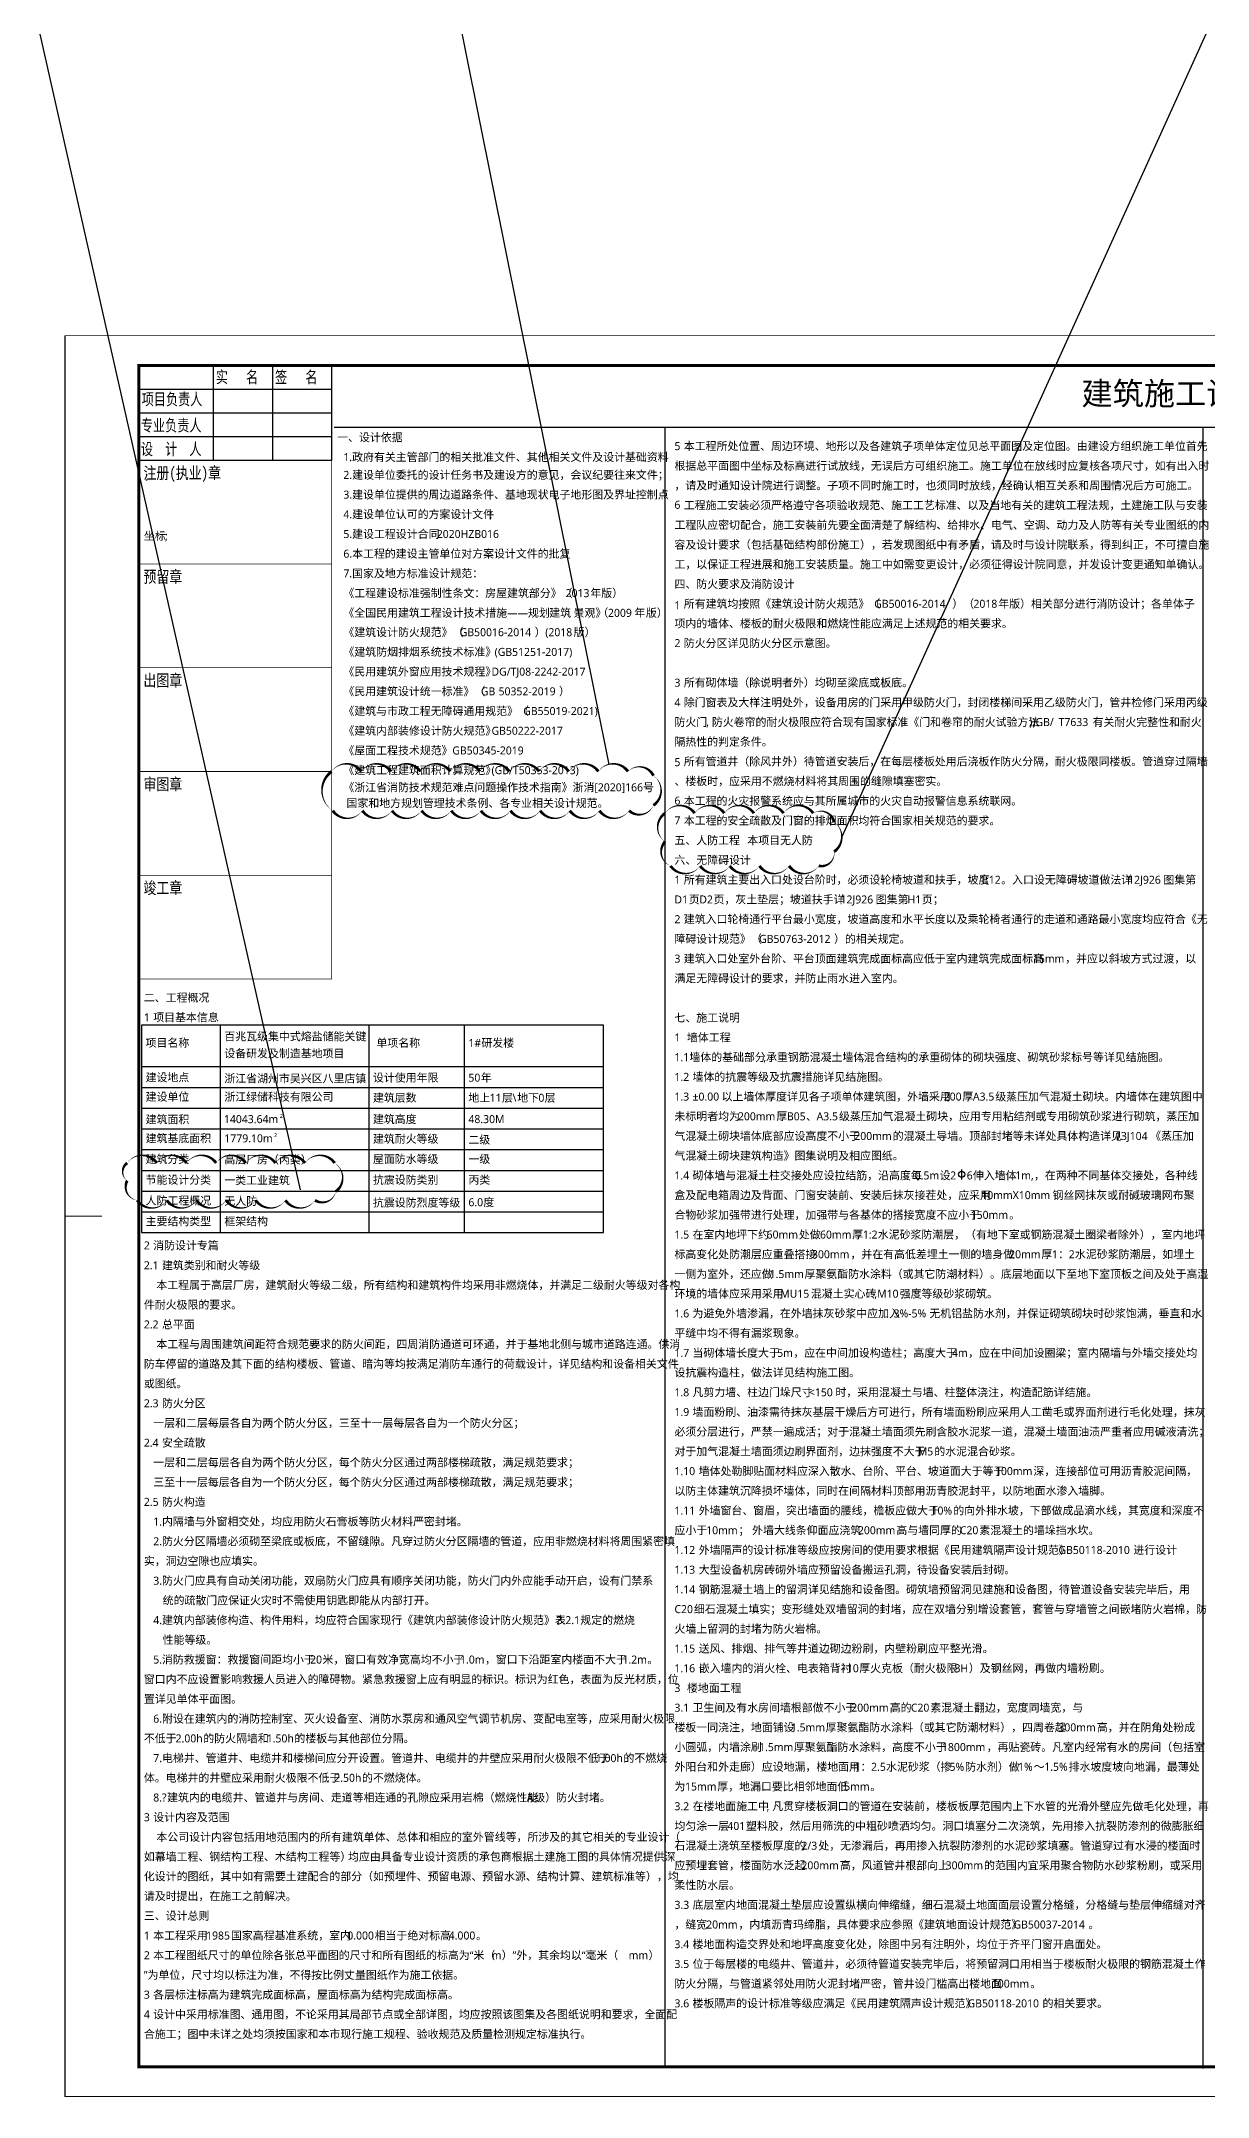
# Model space of a CAD drawing. Extents: x 1738711 to 2346805, y 1189731 to 2516152.
# Drawn here: x 2000664 to 2040032, y 2374307 to 2443659 of the extents above; entities that cross this region are included whole.
import ezdxf
from ezdxf.enums import TextEntityAlignment as Align

# ---------------------------------------------------------------- set-up
doc = ezdxf.new("R2010")
doc.units = 0
doc.header["$LTSCALE"] = 1000
doc.header["$MEASUREMENT"] = 0
for name, color, linetype in [('PUB_TAB', 7, 'Continuous'), ('PUB_TEXT', 7, 'Continuous'), ('TK', 4, 'Continuous'), ('修改位置', 6, 'Continuous')]:
    doc.layers.add(name, color=color, linetype=linetype)
doc.styles.add('HT', font='msyh_0.ttf')
doc.styles.add('宋体', font='SIMSUN.TTF', dxfattribs={"width": 0.75})

# ---------------------------------------------------------------- blocks, each defined once
blk = doc.blocks.new('章')
at = {"layer": 'TK', "color": 7, "const_width": 0.25}
for points in [[(0, 0), (65, 0), (65, -35), (0, -35)], [(0, -35), (65, -35), (65, -70), (0, -70)], [(0, -70), (65, -70), (65, -105), (0, -105)], [(0, -105), (65, -105), (65, -140), (0, -140)], [(0, -140), (65, -140), (65, -175), (0, -175)]]:
    blk.add_lwpolyline(points, close=True, dxfattribs=at)
at = {"layer": 'TK', "color": 7, "style": '宋体', "width": 0.8}
for s, p in [('注册(执业)章', (1.51, -6.28)), ('预留章', (1.51, -41.28)), ('出图章', (1.51, -76.28)), ('审图章', (1.51, -111.28)), ('竣工章', (1.51, -146.28))]:
    blk.add_text(s, height=4, dxfattribs=at).set_placement(p)
blk = doc.blocks.new('hjashrtahreahe')
for points in [[(2500, 58400), (9000, 58400)], [(2500, 58400), (2500, 55200)], [(5000, 58400), (5000, 55200)], [(7000, 58400), (7000, 55200)], [(9000, 58400), (9000, 55200)], [(2500, 57600), (9000, 57600)], [(2500, 56800), (9000, 56800)], [(2500, 56000), (9000, 56000)], [(2500, 55200), (9000, 55200)]]:
    blk.add_lwpolyline(points)
at = {"const_width": 25}
for points in [[(500, 29700), (0, 29700)], [(1250, 29700), (0, 29700)]]:
    blk.add_lwpolyline(points, dxfattribs=at)
at = {"layer": 'TK', "color": 7, "const_width": 25}
for points in [[(0, 59400), (84100, 59400), (84100, 0), (0, 0)], [(9000, 55200), (2500, 55200), (2500, 58400), (9000, 58400)]]:
    blk.add_lwpolyline(points, close=True, dxfattribs=at)
at = {"layer": 'TK', "color": 3, "const_width": 100}
blk.add_lwpolyline([(2500, 1000), (2500, 58400), (83100, 58400), (83100, 1000)], close=True, dxfattribs=at)
at = {"xscale": 100, "yscale": 100, "zscale": 100}
blk.add_blockref('章', (2500, 55200), dxfattribs=at)
at = {"style": '宋体', "width": 0.75}
for s, p in [('实   名', (5092, 57806)), ('签   名', (7092, 57806)), ('项目负责人', (2592, 57061)), ('专业负责人', (2565, 56178)), ('设  计  人', (2565, 55378))]:
    blk.add_text(s, height=400, dxfattribs=at).set_placement(p)
at = {"layer": 'TK', "style": '宋体', "width": 0.75}
for tag, height, p in [('项目负责人', 350, (6003, 57089)), ('专业负责人', 350, (6003, 56224)), ('设计人', 350, (6003, 55419)), ('版号1', 250, (77304, 22193)), ('时间1', 250, (82405, 22193)), ('版号2', 250, (77304, 21593)), ('时间2', 250, (82405, 21593)), ('版号3', 250, (77304, 20993)), ('时间3', 250, (82405, 20993)), ('建筑会签', 0.0001, (78978, 2403)), ('电气会签', 0.0001, (82128, 2403)), ('结构会签', 0.0001, (78978, 1803)), ('暖通会签', 0.0001, (82128, 1803)), ('给排水会签', 0.0001, (78978, 1250)), ('智能化会签', 0.0001, (82128, 1250))]:
    blk.add_attdef(tag, text='', height=height, dxfattribs=at).set_placement(p, align=Align.CENTER)
for tag, p in [('合作设计单位', (80816, 48986)), ('版号说明1', (79854, 22318)), ('版号说明2', (79854, 21718)), ('版号说明3', (79854, 21118)), ('浙江绿储科技有限公司', (80545, 16036)), ('百兆瓦级集中式熔盐储能关键', (80545, 14953)), ('设备研发及制造基地项目', (80545, 14603)), ('1#研发楼', (80545, 13636)), ('图名', (80545, 12436)), ('工程编号', (78978, 11461)), ('子项编号', (82128, 11461)), ('建筑', (78978, 10711)), ('图号', (82128, 10711)), ('施工图', (78978, 9961)), ('2023.03', (82128, 9961)), ('审定', (79353, 8461)), ('审核', (79353, 7711)), ('工程负责', (79353, 6961)), ('专业负责', (79353, 6211)), ('设计', (79353, 5461)), ('制图', (79353, 4711)), ('校对', (79353, 3961))]:
    blk.add_attdef(tag, text='', height=250, dxfattribs=at).set_placement(p, align=Align.MIDDLE_CENTER)

msp = doc.modelspace()

# ---------------------------------------------------------------- linework, layer by layer
msp.add_line((2001466.1, 2433719.5), (2001466.1, 2374319.5))
at = {"layer": 'PUB_TAB', "const_width": 50}
for points in [[(2078066.1, 2430628.2), (2010541.2, 2430628.7)], [(2021715.9, 2430628.3), (2021715.4, 2375269.6)], [(2039865.9, 2430628.3), (2039865.4, 2375254.8)]]:
    msp.add_lwpolyline(points, dxfattribs=at)
at = {"layer": 'PUB_TAB', "color": 3}
msp.add_lwpolyline([(2004050.2, 2403464.2), (2019642, 2403464.2), (2019642, 2410464.2), (2004050.2, 2410464.2)], close=True, dxfattribs=at)
at = {"layer": 'PUB_TAB'}
for points in [[(2006707, 2410464.2), (2006707, 2403464.2)], [(2011720.4, 2410464.2), (2011720.4, 2403464.2)], [(2014941.5, 2410464.2), (2014941.5, 2403464.2)], [(2004050.2, 2409064.2), (2019642, 2409064.2)], [(2004050.2, 2407664.2), (2019642, 2407664.2)], [(2004050.2, 2406964.2), (2019642, 2406964.2)], [(2004050.2, 2406264.2), (2019642, 2406264.2)], [(2004050.2, 2405564.2), (2019642, 2405564.2)], [(2004050.2, 2404864.2), (2019642, 2404864.2)], [(2004050.2, 2404164.2), (2019642, 2404164.2)]]:
    msp.add_lwpolyline(points, dxfattribs=at)
at = {"layer": 'PUB_TEXT'}
msp.add_line((2031720.8, 2405589.7), (2031720.8, 2405257.2), dxfattribs=at)
msp.add_lwpolyline([(2004050.2, 2408364.2), (2019642, 2408364.2)], dxfattribs=at)
msp.add_circle((2031720.8, 2405432.2), 105, dxfattribs=at)
at = {"layer": '修改位置', "ltscale": 0.5}
for points in [[(1866795.1, 2508658.5), (2001851.3, 2508658.5), (2019816, 2419261)], [(1827110.1, 2485595), (1991214.3, 2485595), (2009407.2, 2404903)], [(2114261.9, 2483682), (2057998.7, 2483682), (2027680.7, 2416815.7)]]:
    msp.add_lwpolyline(points, dxfattribs=at)
for points in [[(2010466.1, 2419019.5, 0, 100, -0.5205671), (2011466.1, 2419019.5, 0, 100, -0.5205671), (2012466.1, 2419019.5, 0, 100, -0.5205671), (2013466.1, 2419019.5, 0, 100, -0.5205671), (2014466.1, 2419019.5, 0, 100, -0.5205671), (2015466.1, 2419019.5, 0, 100, -0.5205671), (2016466.1, 2419019.5, 0, 100, -0.5205671), (2017466.1, 2419019.5, 0, 100, -0.5205671), (2018466.1, 2419019.5, 0, 100, -0.5205671), (2019466.1, 2419019.5, 0, 100, -0.5205671), (2020466.1, 2419019.5, 0, 100, -0.5205671), (2021324.2, 2418877.6, 0, 100, -0.5205671), (2021324.2, 2417877.6, 0, 100, -0.5205671), (2020502.3, 2417699.5, 0, 100, -0.5205671), (2019502.3, 2417699.5, 0, 100, -0.5205671), (2018502.3, 2417699.5, 0, 100, -0.5205671), (2017502.3, 2417699.5, 0, 100, -0.5205671), (2016502.3, 2417699.5, 0, 100, -0.5205671), (2015502.3, 2417699.5, 0, 100, -0.5205671), (2014502.3, 2417699.5, 0, 100, -0.5205671), (2013502.3, 2417699.5, 0, 100, -0.5205671), (2012502.3, 2417699.5, 0, 100, -0.5205671), (2011502.3, 2417699.5, 0, 100, -0.5205671), (2010502.3, 2417699.5, 0, 100, -0.5205671)], [(2021715.8, 2417611.1, 0, 100, -0.5205671), (2022715.8, 2417611.1, 0, 100, -0.5205671), (2023715.8, 2417611.1, 0, 100, -0.5205671), (2024715.8, 2417611.1, 0, 100, -0.5205671), (2025715.8, 2417611.1, 0, 100, -0.5205671), (2026715.8, 2417611.1, 0, 100, -0.5205671), (2027420.4, 2417315.7, 0, 100, -0.5205671), (2027420.4, 2416315.7, 0, 100, -0.5205671), (2026900.4, 2415835.7, 0, 100, -0.5205671), (2025900.4, 2415835.7, 0, 100, -0.5205671), (2024900.4, 2415835.7, 0, 100, -0.5205671), (2023900.4, 2415835.7, 0, 100, -0.5205671), (2022900.4, 2415835.7, 0, 100, -0.5205671), (2021900.4, 2415835.7, 0, 100, -0.5205671), (2021715.8, 2416651.1, 0, 100, -0.5205671)], [(2003569.5, 2405810.6, 0, 100, -0.5205671), (2004569.5, 2405810.6, 0, 100, -0.5205671), (2005569.5, 2405810.6, 0, 100, -0.5205671), (2006569.5, 2405810.6, 0, 100, -0.5205671), (2007569.5, 2405810.6, 0, 100, -0.5205671), (2008569.5, 2405810.6, 0, 100, -0.5205671), (2009569.5, 2405810.6, 0, 100, -0.5205671), (2010569.5, 2405810.6, 0, 100, -0.5205671), (2010609.4, 2404850.6, 0, 100, -0.5205671), (2009907.2, 2404552.9, 0, 100, -0.5205671), (2008907.2, 2404552.9, 0, 100, -0.5205671), (2007907.2, 2404552.9, 0, 100, -0.5205671), (2006907.2, 2404552.9, 0, 100, -0.5205671), (2005907.2, 2404552.9, 0, 100, -0.5205671), (2004907.2, 2404552.9, 0, 100, -0.5205671), (2003907.2, 2404552.9, 0, 100, -0.5205671), (2003569.5, 2405215.2, 0, 100, -0.5205671)]]:
    msp.add_lwpolyline(points, format="xyseb", close=True, dxfattribs=at)

# ---------------------------------------------------------------- block references
msp.add_blockref('hjashrtahreahe', (2001466.1, 2374319.5))

# ---------------------------------------------------------------- texts
at = {"layer": 'PUB_TEXT', "style": 'HT'}
for s, height, p in [('建筑施工设计说明', 771.41, (2035766.9, 2431384.4)), ('一、设计依据', 270, (2010652, 2430155.5)), ('5', 270, (2022033.8, 2429862.2)), ('本工程所处位置、周边环境、地形以及各建筑子项单体定位见总平面图及定位图。由建设方组织施工单位首先', 269.995, (2022348.7, 2429862.2)), ('1.', 270, (2010863.3, 2429490.5)), ('政府有关主管部门的相关批准文件、其他相关文件及设计基础资料', 269.995, (2011158.5, 2429490.5)), ('根据总平面图中坐标及标高进行试放线，无误后方可组织施工。施工单位在放线时应复核各项尺寸，如有出入时', 269.995, (2022033.8, 2429197.2)), ('：', 270, (2004130.9, 2428825.5)), ('2.', 270, (2010863.3, 2428890)), ('建设单位委托的设计任务书及建设方的意见，会议纪要往来文件；', 269.995, (2011158.5, 2428890)), ('，请及时通知设计院进行调整。子项不同时施工时，也须同时放线，经确认相互关系和周围情况后方可施工。', 269.995, (2022033.8, 2428532.2)), ('3.', 270, (2010863.3, 2428225)), ('建设单位提供的周边道路条件、基地现状电子地形图及界址控制点', 269.995, (2011158.5, 2428225)), ('6', 270, (2022033.8, 2427881.8)), ('工程施工安装必须严格遵守各项验收规范、施工工艺标准、以及当地有关的建筑工程法规，土建施工队与安装', 269.995, (2022348.7, 2427867.2)), ('4.', 270, (2010863.3, 2427561.6)), ('建设单位认可的方案设计文件', 269.995, (2011158.5, 2427561.6)), (';', 270, (2015799.2, 2427561.6)), ('工程队应密切配合，施工安装前先要全面清楚了解结构、给排水、电气、空调、动力及人防等有关专业图纸的内', 269.995, (2022033.8, 2427202.2)), ('坐标', 270, (2004130.9, 2426830.5)), (';', 270, (2004844.9, 2426830.5)), ('5.', 270, (2010863.3, 2426896.6)), ('建设工程设计合同', 270, (2011158.5, 2426896.6)), ('2020HZB016', 270, (2014014.3, 2426896.6)), ('容及设计要求（包括基础结构部份施工），若发现图纸中有矛盾，请及时与设计院联系，得到纠正，不可擅自施', 269.995, (2022033.8, 2426537.2)), ('6.', 270, (2010863.3, 2426231.6)), ('本工程的建设主管单位对方案设计文件的批复', 269.995, (2011158.5, 2426231.6)), ('工，以保证工程进展和施工安装质量。施工中如需变更设计，必须征得设计院同意，并发设计变更通知单确认。', 269.995, (2022033.8, 2425872.2)), ('7.', 270, (2010863.3, 2425566.6)), ('国家及地方标准设计规范：', 269.995, (2011158.5, 2425566.6)), ('四、防火要求及消防设计', 269.995, (2022033.8, 2425207.2)), ('《工程建设标准强制性条文：房屋建筑部分》（', 269.995, (2010863.3, 2424901.6)), ('《全国民用建筑工程设计技术措施——规划', 269.995, (2010863.3, 2424236.6)), ('建筑', 270, (2017808.5, 2424236.6)), ('2013', 270, (2018359.7, 2424901.6)), ('景观》', 270, (2018628.1, 2424236.6)), ('年版）', 270, (2019197, 2424901.6)), ('（', 270, (2019434.5, 2424236.6)), ('年', 270, (2020682.2, 2424236.6)), ('版）', 270, (2021068.5, 2424235)), ('1', 270, (2022033.8, 2424492.9)), ('所有建筑均按照《建筑设计防火规范》（', 269.995, (2022348.7, 2424542.2)), ('GB50016-2014', 269.995, (2028774.2, 2424542.2)), ('）（', 270, (2031407.8, 2424542.2)), ('2018', 270, (2032121.7, 2424542.2)), ('年版）相关部分进行消防设计；各单体子', 269.995, (2032959.1, 2424542.2)), ('《建筑设计防火规范》（', 269.995, (2010863.3, 2423583.6)), ('GB50016-2014', 269.995, (2014790, 2423583.6)), ('）', 270, (2017317.9, 2423583.6)), ('(2018', 270, (2017674.8, 2423583.6)), ('版）', 270, (2018631.4, 2423583.6)), ('2009', 270, (2019791.5, 2424236.6)), ('项内的墙体、楼板的耐火极限和燃烧性能应满足上述规范的相关要求。', 269.995, (2022033.8, 2423877.2)), ('《建筑防烟排烟系统技术标准》', 269.995, (2010863.3, 2422918.6)), ('(GB51251-2017)', 269.995, (2015966.5, 2422918.6)), ('2', 270, (2022033.8, 2423215.9)), ('防火分区详见防火分区示意图。', 269.995, (2022348.7, 2423212.2)), ('《民用建筑外窗应用技术规程》', 269.995, (2010863.3, 2422253.6)), ('DG/TJ08-2242-2017', 269.995, (2015860.9, 2422253.6)), ('《民用建筑设计统一标准》（', 269.995, (2010863.3, 2421588.6)), ('GB', 270, (2015503.9, 2421588.6)), ('50352-2019', 270, (2016099, 2421588.6)), ('）', 270, (2018137.4, 2421588.6)), ('3', 270, (2022033.8, 2421880.7)), ('所有砌体墙（除说明者外）均砌至梁底或板底。', 269.995, (2022348.7, 2421882.2)), ('《建筑与市政工程无障碍通用规范》（', 269.995, (2010863.3, 2420923.6)), ('GB55019-2021)', 269.995, (2016931.8, 2420923.6)), ('4', 270, (2022033.8, 2421215.7)), ('除门窗表及大样注明处外，设备用房的门采用甲级防火门，封闭楼梯间采用乙级防火门，管井检修门采用丙级', 269.995, (2022348.7, 2421217.2)), ('《建筑内部装修设计防火规范》', 269.995, (2010863.3, 2420258.6)), ('GB50222-2017', 269.995, (2015860.9, 2420258.6)), ('防火门', 270, (2022033.8, 2420552.2)), (',', 270, (2023104.7, 2420552.2)), ('防火卷帘的耐火极限应符合现有国家标准《门和卷帘的耐火试验方法', 269.995, (2023296.2, 2420552.2)), ('))GB/', 270, (2034005.4, 2420552.2)), ('T7633', 270, (2034994.6, 2420552.2)), ('有关耐火完整性和耐火', 270, (2036142.2, 2420552.2)), ('《屋面工程技术规范》', 270, (2010863.3, 2419593.6)), ('GB50345-2019', 269.995, (2014538.6, 2419593.6)), ('隔热性的判定条件。', 270, (2022033.8, 2419887.2)), ('《建筑工程建筑面积计算规范》', 269.995, (2010863.3, 2418928.6)), ('(GB/T50353-2013)', 269.995, (2015860.9, 2418928.6)), ('5', 270, (2022033.8, 2419200.1)), ('所有管道井（除风井外）待管道安装后，在每层楼板处用后浇板作防火分隔，耐火极限同楼板。管道穿过隔墙', 269.995, (2022348.7, 2419222.2)), ('《浙江省消防技术规范难点问题操作技术指南》浙消[2020]166号', 269.995, (2010863.3, 2418350)), ('、楼板时，应采用不燃烧材料将其周围的缝隙填塞密实。', 269.995, (2022033.8, 2418557.2)), ('国家和地方规划管理技术条例、各专业相关设计规范。', 269.995, (2010968.9, 2417816.5)), ('6', 270, (2022033.8, 2417901.9)), ('本工程的火灾报警系统应与其所属城市的火灾自动报警信息系统联网。', 269.995, (2022348.7, 2417892.2)), ('7', 270, (2022033.8, 2417236.9)), ('本工程的安全疏散及门窗的排烟面积均符合国家相关规范的要求。', 269.995, (2022348.7, 2417227.2)), ('五、人防工程', 270, (2022033.8, 2416562.2)), ('本项目无人防', 270, (2024492.5, 2416562.2)), ('六、无障碍设计', 270, (2022033.8, 2415897.2)), ('所有建筑主要出入口处设台阶时，必须设轮椅坡道和扶手，坡度', 269.995, (2022348.7, 2415232.2)), ('。入口设无障碍坡道做法详', 269.995, (2033057.9, 2415232.2)), ('图集第', 270, (2038529.6, 2415232.2)), ('1', 270, (2022033.8, 2415232.2)), ('页', 270, (2022515, 2414567.2)), ('D2', 270, (2022872, 2414567.2)), ('页，灰土垫层；坡道扶手详', 269.995, (2023353.2, 2414567.2)), ('12J926', 270, (2027636.9, 2414567.2)), ('图集第', 270, (2028824.9, 2414567.2)), ('页；', 270, (2030381.3, 2414567.2)), ('1:12', 270, (2032343.9, 2415232.2)), ('12J926', 270, (2037341.5, 2415232.2)), ('2', 270, (2022033.8, 2413902.2)), ('D1', 270, (2022033.8, 2414567.2)), ('建筑入口轮椅通行平台最小宽度，坡道高度和水平长度以及乘轮椅者通行的走道和通路最小宽度均应符合《无', 269.995, (2022348.7, 2413902.2)), ('H1', 270, (2029895.9, 2414567.2)), ('障碍设计规范》（', 270, (2022033.8, 2413237.2)), ('GB50763-2012', 269.995, (2024889.5, 2413237.2)), ('）的相关规定。', 270, (2027417.4, 2413237.2)), ('3', 270, (2022033.8, 2412572.2)), ('建筑入口处室外台阶、平台顶面建筑完成面标高应低于室内建筑完成面标高', 269.995, (2022348.7, 2412572.2)), ('15mm', 270, (2034128.8, 2412572.2)), ('，并应以斜坡方式过渡，以', 269.995, (2035216.4, 2412572.2)), ('满足无障碍设计的要求，并防止雨水进入室内。', 269.995, (2022033.8, 2411907.2)), ('二、工程概况', 270, (2004130.9, 2411255)), ('1', 270, (2004130.9, 2410590)), ('项目基本信息', 270, (2004445.9, 2410590)), ('七、施工说明', 270, (2022033.8, 2410577.2)), ('项目名称', 270, (2004190.2, 2409729.5)), ('百兆瓦级集中式熔盐储能关键', 269.995, (2006847, 2409945.8)), ('单项名称', 270, (2011978.7, 2409729.5)), ('1#', 270, (2015081.5, 2409729.5)), ('研发楼', 270, (2015518.6, 2409729.5)), ('1', 270, (2022033.8, 2409912.2)), ('墙体工程', 270, (2022454.3, 2409912.2)), ('设备研发及制造基地项目', 269.995, (2006847, 2409372.6)), ('1.1', 270, (2022033.8, 2409247.2)), ('墙体的基础部分', 270, (2022538.4, 2409247.2)), (',', 270, (2025037.2, 2409247.2)), ('承重钢筋混凝土墙体', 270, (2025123.1, 2409247.2)), (',', 270, (2028335.8, 2409247.2)), ('混合结构的承重砌体的砌块强度、砌筑砂浆标号等详见结施图。', 269.995, (2028421.8, 2409247.2)), ('建设地点', 270, (2004190.2, 2408564.3)), ('浙江省湖州市吴兴区八里店镇', 269.995, (2006847, 2408529.3)), ('设计使用年限', 270, (2011860.4, 2408555.5)), ('50', 270, (2015081.5, 2408555.5)), ('年', 270, (2015500.2, 2408555.5)), ('1.2', 270, (2022033.8, 2408582.2)), ('墙体的抗震等级及抗震措施详见结施图。', 269.995, (2022644, 2408582.2)), ('建设单位', 270, (2004190.2, 2407909.2)), ('浙江绿储科技有限公司', 270, (2006847, 2407909.2)), ('建筑层数', 270, (2011860.4, 2407877.4)), ('地上', 270, (2015081.5, 2407877.4)), ('11', 270, (2015795.4, 2407877.4)), ('层', 270, (2016214.1, 2407877.4)), ('\\', 270, (2016571.1, 2407877.4)), ('地下', 270, (2016729.2, 2407877.4)), ('0', 270, (2017443.1, 2407877.4)), ('层', 270, (2017652.4, 2407877.4)), ('1.3', 270, (2022033.8, 2407917.2)), ('%%p0.00', 270, (2022644, 2407917.2)), ('以上墙体厚度详见各子项单体建筑图，外墙采用', 269.995, (2023622.7, 2407917.2)), ('200', 270, (2031119.1, 2407917.2)), ('厚', 270, (2031747.1, 2407917.2)), ('A3.5', 270, (2032104.1, 2407917.2)), ('级蒸压加气混凝土砌块。内墙体在建筑图中', 269.995, (2032859.9, 2407917.2)), ('建筑面积', 270, (2004190.2, 2407146.9)), ('14043.64m', 270, (2006833, 2407156.9)), ('2', 135, (2008718.8, 2407331.9)), ('建筑高度', 270, (2011860.4, 2407154.3)), ('48.30M', 270, (2015081.5, 2407157.4)), ('未标明者均为', 270, (2022033.8, 2407252.2)), ('200mm', 270, (2024175.6, 2407252.2)), ('厚', 270, (2025472.6, 2407252.2)), ('B05', 270, (2025829.5, 2407252.2)), ('、', 270, (2026472.2, 2407252.2)), ('A3.5', 270, (2026829.2, 2407252.2)), ('级蒸压加气混凝土砌块，应用专用粘结剂或专用砌筑砂浆进行砌筑，蒸压加', 269.995, (2027584.9, 2407252.2)), ('建筑基底面积', 270, (2004190.2, 2406509.2)), ('1779.10m', 270, (2006847, 2406509.2)), ('2', 135, (2008523.4, 2406684.2)), ('建筑耐火等级', 270, (2011860.4, 2406490.7)), ('二级', 270, (2015081.5, 2406460.2)), ('气混凝土砌块墙体底部应设高度不小于', 269.995, (2022033.8, 2406587.2)), ('200mm', 270, (2028102.3, 2406587.2)), ('的混凝土导墙。顶部封堵等未详处具体构造详见', 269.995, (2029399.3, 2406587.2)), ('13J104', 270, (2036895.7, 2406587.2)), ('《蒸压加', 270, (2038083.7, 2406587.2)), ('建筑分类', 270, (2004190.2, 2405809.2)), ('高层厂房（丙类）', 270, (2006847, 2405792.9)), ('屋面防水等级', 270, (2011860.4, 2405809.2)), ('一级', 270, (2015081.5, 2405809.2)), ('气混凝土砌块建筑构造》图集说明及相应图纸。', 269.995, (2022033.8, 2405922.2)), ('节能设计分类', 270, (2004190.2, 2405109.2)), ('一类工业建筑', 270, (2006847, 2405092.9)), ('抗震设防类别', 270, (2011860.4, 2405109.2)), ('丙类', 270, (2015081.5, 2405109.2)), ('1.4', 270, (2022033.8, 2405257.2)), ('砌体墙与混凝土柱交接处应设拉结筋，沿高度每', 269.995, (2022644, 2405257.2)), ('0.5m', 270, (2030140.4, 2405257.2)), ('设', 270, (2030979.5, 2405257.2)), ('2', 270, (2031336.5, 2405257.2)), ('6', 270, (2031895.8, 2405257.2)), ('伸入墙体', 270, (2032105.1, 2405257.2)), ('1m,', 270, (2033533, 2405257.2)), ('，在两种不同基体交接处，各种线', 269.995, (2034162.8, 2405257.2)), ('人防工程概况', 270, (2004190.2, 2404409.2)), ('无人防', 270, (2006847, 2404392.9)), ('抗震设防烈度等级', 270, (2011860.4, 2404339.2)), ('6.0', 270, (2015081.5, 2404353.2)), ('度', 270, (2015586.1, 2404353.2)), ('盒及配电箱周边及背面、门窗安装前、安装后抹灰接茬处，应采用', 269.995, (2022033.8, 2404592.2)), ('10mmX10mm', 270, (2032385.9, 2404592.2)), ('钢丝网抹灰或耐碱玻璃网布聚', 269.995, (2034791.5, 2404592.2)), ('主要结构类型', 270, (2004190.2, 2403709.2)), ('框架结构', 270, (2006847, 2403709.2)), ('合物砂浆加强带进行处理，加强带与各基体的搭接宽度不应小于', 269.995, (2022033.8, 2403927.2)), ('150mm', 270, (2032029, 2403927.2)), ('。', 270, (2033326, 2403927.2)), ('2', 270, (2004130.9, 2402896.7)), ('消防设计专篇', 270, (2004445.9, 2402896.7)), ('1.5', 270, (2022033.8, 2403262.2)), ('在室内地坪下约', 270, (2022644, 2403262.2)), ('60mm', 270, (2025142.8, 2403262.2)), ('处做', 270, (2026230.4, 2403262.2)), ('60mm', 270, (2026944.4, 2403262.2)), ('厚', 270, (2028032, 2403262.2)), ('1:2', 270, (2028389, 2403262.2)), ('水泥砂浆防潮层，（有地下室或钢筋混凝土圈梁者除外），室内地坪', 269.995, (2028893.6, 2403262.2)), ('2.1', 270, (2004130.9, 2402225.5)), ('建筑类别和耐火等级', 270, (2004741.2, 2402225.5)), ('标高变化处防潮层应重叠搭接', 269.995, (2022033.8, 2402597.2)), ('300mm', 270, (2026674.4, 2402597.2)), ('，并在有高低差埋土一侧的墙身做', 269.995, (2027971.4, 2402597.2)), ('20mm', 270, (2033326, 2402597.2)), ('厚', 270, (2034413.6, 2402597.2)), ('1', 270, (2034770.6, 2402597.2)), ('：', 270, (2034979.9, 2402597.2)), ('2', 270, (2035336.9, 2402597.2)), ('水泥砂浆防潮层，如埋土', 269.995, (2035546.2, 2402597.2)), ('本工程属于高层厂房，建筑耐火等级二级，所有结构和建筑构件均采用非燃烧体，并满足二级耐火等级对各构', 269.995, (2004553.4, 2401560.5)), ('一侧为室外，还应做', 270, (2022033.8, 2401932.2)), ('1.5mm', 270, (2025246.5, 2401932.2)), ('厚聚氨酯防水涂料（或其它防潮材料）。底层地面以下至地下室顶板之间及处于高湿', 269.995, (2026420.1, 2401932.2)), ('件耐火极限的要求。', 270, (2004130.9, 2400895.5)), ('环境的墙体应采用采用', 270, (2022033.8, 2401267.2)), ('MU15', 270, (2025603.5, 2401267.2)), ('混凝土实心砖', 270, (2026637.4, 2401267.2)), (',M10', 270, (2028779.3, 2401267.2)), ('强度等级砂浆砌筑。', 270, (2029632.7, 2401267.2)), ('2.2', 270, (2004130.9, 2400230.5)), ('总平面', 270, (2004741.2, 2400230.5)), ('1.6', 270, (2022033.8, 2400602.2)), ('为避免外墙渗漏，在外墙抹灰砂浆中应加入', 269.995, (2022644, 2400602.2)), ('3%-5%', 270, (2029426.5, 2400602.2)), ('无机铝盐防水剂，并保证砌筑砌块时砂浆饱满，垂直和水', 269.995, (2030634.7, 2400602.2)), ('本工程与周围建筑间距符合规范要求的防火间距，四周消防通道可环通，并于基地北侧与城市道路连通。供消', 269.995, (2004553.4, 2399565.5)), ('平缝中均不得有漏浆现象。', 269.995, (2022033.8, 2399937.2)), ('当砌体墙长度大于', 270, (2022644, 2399272.2)), ('，应在中间加设构造柱；高度大于', 269.995, (2026043.6, 2399272.2)), ('，应在中间加设圈梁；室内隔墙与外墙交接处均', 269.995, (2031942, 2399272.2)), ('防车停留的道路及其下面的结构楼板、管道、暗沟等均按满足消防车通行的荷载设计，详见结构和设备相关文件', 269.995, (2004130.9, 2398900.5)), ('设抗震构造柱，做法详见结构施工图。', 269.995, (2022033.8, 2398607.2)), ('1.7', 270, (2022033.8, 2399272.2)), ('5m', 270, (2025499.8, 2399272.2)), ('4m', 270, (2031398.2, 2399272.2)), ('或图纸。', 270, (2004130.9, 2398235.5)), ('1.8', 270, (2022033.8, 2397942.2)), ('凡剪力墙、柱边门垛尺寸', 269.995, (2022644, 2397942.2)), ('<150', 270, (2026570.7, 2397942.2)), ('时，采用混凝土与墙、柱整体浇注，构造配筋详结施。', 269.995, (2027463.5, 2397942.2)), ('2.3', 270, (2004130.9, 2397570.5)), ('防火分区', 270, (2004741.2, 2397570.5)), ('1.9', 270, (2022033.8, 2397277.2)), ('墙面粉刷、油漆需待抹灰基层干燥后方可进行，所有墙面粉刷应采用人工凿毛或界面剂进行毛化处理，抹灰', 269.995, (2022644, 2397277.2)), ('一层和二层每层各自为两个防火分区，三至十一层每层各自为一个防火分区；', 269.995, (2004447.8, 2396905.5)), ('必须分层进行，严禁一遍成活；对于混凝土墙面须先刷含胶水泥浆一道，混凝土墙面油渍严重者应用碱液清洗；', 269.995, (2022033.8, 2396612.2)), ('2.4', 270, (2004130.9, 2396240.5)), ('安全疏散', 270, (2004741.2, 2396240.5)), ('对于加气混凝土墙面须边刷界面剂，边抹强度不大于', 269.995, (2022033.8, 2395947.2)), ('M5', 270, (2030244.1, 2395947.2)), ('的水泥混合砂浆。', 270, (2030802.2, 2395947.2)), ('一层和二层每层各自为两个防火分区，每个防火分区通过两部楼梯疏散，满足规范要求；', 269.995, (2004447.8, 2395575.5)), ('1.10', 270, (2022033.8, 2395282.2)), ('墙体处勒脚贴面材料应深入散水、台阶、平台、坡道面大于等于', 269.995, (2022853.3, 2395282.2)), ('100mm', 270, (2032848.5, 2395282.2)), ('深，连接部位可用沥青胶泥间隔，', 269.995, (2034145.5, 2395282.2)), ('三至十一层每层各自为一个防火分区，每个防火分区通过两部楼梯疏散，满足规范要求；', 269.995, (2004447.8, 2394910.5)), ('以防主体建筑沉降损坏墙体，同时在间隔材料顶部用沥青胶泥封平，以防地面水渗入墙脚。', 269.995, (2022033.8, 2394617.2)), ('2.5', 270, (2004130.9, 2394245.5)), ('防火构造', 270, (2004741.2, 2394245.5)), ('1.11', 270, (2022033.8, 2393952.2)), ('外墙窗台、窗眉，突出墙面的腰线，檐板应做大于', 269.995, (2022853.3, 2393952.2)), ('10%', 270, (2030706.7, 2393952.2)), ('的向外排水坡，下部做成品滴水线，其宽度和深度不', 269.995, (2031443, 2393952.2)), ('1.', 270, (2004447.8, 2393580.5)), ('内隔墙与外窗相交处，均应用防火石膏板等防火材料严密封堵。', 269.995, (2004743.1, 2393580.5)), ('应小于', 270, (2022033.8, 2393287.2)), ('10mm', 270, (2023104.7, 2393287.2)), ('；', 270, (2024192.3, 2393287.2)), ('外墙大线条仰面应浇筑', 270, (2024654.9, 2393287.2)), ('200mm', 270, (2028224.6, 2393287.2)), ('高与墙同厚的', 270, (2029521.6, 2393287.2)), ('C20', 270, (2031663.5, 2393287.2)), ('素混凝土的墙垛挡水坎。', 269.995, (2032320.9, 2393287.2)), ('2.', 270, (2004447.8, 2392915.5)), ('防火分区隔墙必须砌至梁底或板底，不留缝隙。凡穿过防火分区隔墙的管道，应用非燃烧材料将周围紧密填', 269.995, (2004743.1, 2392915.5)), ('1.12', 270, (2022033.8, 2392622.2)), ('外墙隔声的设计标准等级应按房间的使用要求根据《民用建筑隔声设计规范》', 269.995, (2022853.3, 2392622.2)), ('GB50118-2010', 269.995, (2034990.4, 2392622.2)), ('进行设计', 270, (2037518.3, 2392622.2)), ('实，洞边空隙也应填实。', 269.995, (2004130.9, 2392250.5)), ('1.13', 270, (2022033.8, 2391957.2)), ('大型设备机房砖砌外墙应预留设备搬运孔洞，待设备安装后封砌。', 269.995, (2022853.3, 2391957.2)), ('3.', 270, (2004447.8, 2391585.5)), ('防火门应具有自动关闭功能，双扇防火门应具有顺序关闭功能，防火门内外应能手动开启，设有门禁系', 269.995, (2004743.1, 2391585.5)), ('1.14', 270, (2022033.8, 2391292.2)), ('钢筋混凝土墙上的留洞详见结施和设备图。砌筑墙预留洞见建施和设备图，待管道设备安装完毕后，用', 269.995, (2022853.3, 2391292.2)), ('建筑内部装修构造、构件用料，均应符合国家现行《建筑内部装修设计防火规范》表', 269.995, (2004743.1, 2390255.5)), ('统的疏散门应保证火灾时不需使用钥匙即能从内部打开。', 269.995, (2004764.7, 2390920.5)), ('规定的燃烧', 270, (2018856.6, 2390255.5)), ('C20', 270, (2022033.8, 2390627.2)), ('细石混凝土填实；变形缝处双墙留洞的封堵，应在双墙分别增设套管，套管与穿墙管之间嵌堵防火岩棉，防', 269.995, (2022691.2, 2390627.2)), ('4.', 270, (2004447.8, 2390255.5)), ('性能等级。', 270, (2004764.7, 2389590.5)), ('3.2.1', 270, (2018056.7, 2390255.5)), ('火墙上留洞的封堵为防火岩棉。', 269.995, (2022033.8, 2389962.2)), ('5.', 270, (2004447.8, 2388925.5)), ('消防救援窗：救援窗间距均小于', 269.995, (2004743.1, 2388925.5)), ('20', 270, (2009740.7, 2388925.5)), ('米，窗口有效净宽高均不小于', 269.995, (2010159.4, 2388925.5)), ('1.0m', 270, (2014800, 2388925.5)), ('，窗口下沿距室内楼面不大于', 269.995, (2015639.1, 2388925.5)), ('1.2m', 270, (2020279.7, 2388925.5)), ('1.15', 270, (2022033.8, 2389297.2)), ('送风、排烟、排气等井道边砌边粉刷，内壁粉刷应平整光滑。', 269.995, (2022853.3, 2389297.2)), ('窗口内不应设置影响救援人员进入的障碍物。紧急救援窗上应有明显的标识。标识为红色，表面为反光材质，位', 269.995, (2004130.9, 2388260.5)), ('。', 270, (2021118.8, 2388925.5)), ('1.16', 270, (2022033.8, 2388632.2)), ('嵌入墙内的消火栓、电表箱背衬', 269.995, (2022853.3, 2388632.2)), ('10', 270, (2027850.9, 2388632.2)), ('厚火克板（耐火极限', 270, (2028269.6, 2388632.2)), ('3H', 270, (2031482.4, 2388632.2)), ('）及钢丝网，再做内墙粉刷。', 269.995, (2031967.8, 2388632.2)), ('置详见单体平面图。', 270, (2004130.9, 2387595.5)), ('3', 270, (2022033.8, 2387967.2)), ('楼地面工程', 270, (2022454.3, 2387967.2)), ('6.', 270, (2004447.8, 2386930.5)), ('附设在建筑内的消防控制室、灭火设备室、消防水泵房和通风空气调节机房、变配电室等，应采用耐火极限', 269.995, (2004743.1, 2386930.5)), ('3.1', 270, (2022033.8, 2387302.2)), ('卫生间及有水房间墙根部做不小于', 269.995, (2022644, 2387302.2)), ('200mm', 270, (2027998.6, 2387302.2)), ('高的', 270, (2029295.6, 2387302.2)), ('C20', 270, (2030009.5, 2387302.2)), ('素混凝土翻边，宽度同墙宽，与', 269.995, (2030667, 2387302.2)), ('不低于', 270, (2004130.9, 2386265.5)), ('2.00h', 270, (2005201.9, 2386265.5)), ('的防火隔墙和', 270, (2006135.6, 2386265.5)), ('1.50h', 270, (2008277.4, 2386265.5)), ('的楼板与其他部位分隔。', 269.995, (2009211.2, 2386265.5)), ('楼板一同浇注，地面铺设', 269.995, (2022033.8, 2386637.2)), ('1.5mm', 270, (2025960.4, 2386637.2)), ('厚聚氨酯防水涂料（或其它防潮材料），四周卷起', 269.995, (2027134, 2386637.2)), ('300mm', 270, (2034987.4, 2386637.2)), ('高，并在阴角处粉成', 270, (2036284.4, 2386637.2)), ('7.', 270, (2004447.8, 2385600.5)), ('电梯井、管道井、电缆井和楼梯间应分开设置。管道井、电缆井的井壁应采用耐火极限不低于', 269.995, (2004743.1, 2385600.5)), ('1.00h', 270, (2019378.9, 2385600.5)), ('的不燃烧', 270, (2020312.7, 2385600.5)), ('小圆弧，内墙涂刷', 270, (2022033.8, 2385972.2)), ('1.5mm', 270, (2024889.5, 2385972.2)), ('厚聚氨酯防水涂料，高度不小于', 269.995, (2026063.1, 2385972.2)), ('1800mm', 270, (2031060.7, 2385972.2)), ('，再贴瓷砖。凡室内经常有水的房间（包括室', 269.995, (2032567, 2385972.2)), ('体。电梯井的井壁应采用耐火极限不低于', 269.995, (2004130.9, 2384935.5)), ('2.50h', 270, (2010556.4, 2384935.5)), ('的不燃烧体。', 270, (2011490.2, 2384935.5)), ('外阳台和外走廊）应设地漏，楼地面用', 269.995, (2022033.8, 2385307.2)), ('1', 270, (2028102.3, 2385307.2)), ('：', 270, (2028311.6, 2385307.2)), ('2.5', 270, (2028668.6, 2385307.2)), ('水泥砂浆（掺', 270, (2029173.2, 2385307.2)), ('5%', 270, (2031315, 2385307.2)), ('防水剂）做', 270, (2031841.9, 2385307.2)), ('1%', 270, (2033626.8, 2385307.2)), ('～', 270, (2034153.7, 2385307.2)), ('1.5%', 270, (2034510.7, 2385307.2)), ('排水坡度坡向地漏，最薄处', 269.995, (2035332.9, 2385307.2)), ('8.?', 270, (2004447.8, 2384270.5)), ('建筑内的电缆井、管道井与房间、走道等相连通的孔隙应采用岩棉（燃烧性能', 269.995, (2004915.5, 2384270.5)), ('A', 270, (2017052.5, 2384270.5)), ('级）防火封堵。', 270, (2017303.7, 2384270.5)), ('为', 270, (2022033.8, 2384642.2)), ('15mm', 270, (2022390.7, 2384642.2)), ('厚，地漏口要比相邻地面低', 269.995, (2023478.4, 2384642.2)), ('5mm', 270, (2027762, 2384642.2)), ('。', 270, (2028640.4, 2384642.2)), ('3', 270, (2004130.9, 2383605.5)), ('设计内容及范围', 270, (2004445.9, 2383605.5)), ('3.2', 270, (2022033.8, 2383977.2)), ('在楼地面施工中', 270, (2022644, 2383977.2)), (',', 270, (2025142.8, 2383977.2)), ('凡贯穿楼板洞口的管道在安装前，楼板板厚范围内上下水管的光滑外壁应先做毛化处理，再', 269.995, (2025334.3, 2383977.2)), ('本公司设计内容包括用地范围内的所有建筑单体、总体和相应的室外管线等，所涉及的其它相关的专业设计（', 269.995, (2004553.4, 2382940.5)), ('石混凝土浇筑至楼板厚度的', 269.995, (2022033.8, 2382647.2)), ('均匀涂一层', 270, (2022033.8, 2383312.2)), ('401', 270, (2023818.6, 2383312.2)), ('塑料胶，然后用筛洗的中粗砂喷洒均匀。洞口填塞分二次浇筑，先用掺入抗裂防渗剂的微膨胀细', 269.995, (2024446.6, 2383312.2)), ('处，无渗漏后，再用掺入抗裂防渗剂的水泥砂浆填塞。管道穿过有水浸的楼面时', 269.995, (2026888.6, 2382647.2)), ('如幕墙工程、钢结构工程、木结构工程等）', 269.995, (2004130.9, 2382275.5)), ('均应由具备专业设计资质的承包商根据土建施工图的具体情况提供深', 269.995, (2011019, 2382275.5)), ('应预埋套管，楼面防水泛起', 269.995, (2022033.8, 2381982.2)), ('2/3', 270, (2026317.4, 2382647.2)), ('200mm', 270, (2026317.4, 2381982.2)), ('高，风道管井根部向上', 270, (2027614.4, 2381982.2)), ('300mm', 270, (2031184.1, 2381982.2)), ('的范围内宜采用聚合物防水砂浆粉刷，或采用', 269.995, (2032481.1, 2381982.2)), ('化设计的图纸，其中如有需要土建配合的部分（如预埋件、预留电源、预留水源、结构计算、建筑标准等），均', 269.995, (2004130.9, 2381610.5)), ('柔性防水层。', 270, (2022033.8, 2381317.2)), ('请及时提出，在施工之前解决。', 269.995, (2004130.9, 2380945.5)), ('3.3', 270, (2022033.8, 2380652.2)), ('底层室内地面混凝土垫层应设置纵横向伸缩缝，细石混凝土地面面层设置分格缝，分格缝与垫层伸缩缝对齐', 269.995, (2022644, 2380652.2)), ('三、设计总则', 270, (2004130.9, 2380280.5)), ('，缝宽', 270, (2022033.8, 2379987.2)), ('20mm', 270, (2023104.7, 2379987.2)), ('，内填沥青玛缔脂，具体要求应参照《建筑地面设计规范》', 269.995, (2024192.3, 2379987.2)), ('GB50037-2014', 269.995, (2033473.6, 2379987.2)), ('1', 270, (2004130.9, 2379615.5)), ('本工程采用', 270, (2004445.9, 2379615.5)), ('1985', 270, (2006230.8, 2379615.5)), ('国家高程基准系统，室内', 269.995, (2007068.1, 2379615.5)), ('0.000', 270, (2010994.8, 2379615.5)), ('相当于绝对标高', 270, (2011918.1, 2379615.5)), ('4.000', 270, (2014416.9, 2379615.5)), ('。', 270, (2015340.2, 2379615.5)), ('3.4', 270, (2022033.8, 2379322.2)), ('楼地面构造交界处和地坪高度变化处，除图中另有注明外，均位于齐平门窗开启面处。', 269.995, (2022644, 2379322.2)), ('。', 270, (2036001.5, 2379987.2)), ('2', 270, (2004130.9, 2378950.5)), ('本工程图纸尺寸的单位除各张总平面图的尺寸和所有图纸的标高为“米（', 269.995, (2004445.9, 2378950.5)), ('m', 270, (2015869, 2378950.5)), ('）”外，其余均以“毫米（', 269.995, (2016203.5, 2378950.5)), ('mm', 270, (2020487.2, 2378950.5)), ('）', 270, (2021156.1, 2378950.5)), ('3.5', 270, (2022033.8, 2378657.2)), ('位于每层楼的电缆井、管道井，必须待管道安装完毕后，将预留洞口用相当于楼板耐火极限的钢筋混凝土作', 269.995, (2022644, 2378657.2)), ('”为单位，尺寸均以标注为准，不得按比例丈量图纸作为施工依据。', 269.995, (2004130.9, 2378285.5)), ('防火分隔，与管道紧邻处用防火泥封堵严密，管井设门槛高出楼地面', 269.995, (2022033.8, 2377992.2)), ('100mm', 270, (2032742.9, 2377992.2)), ('。', 270, (2034039.9, 2377992.2)), ('3', 270, (2004130.9, 2377620.5)), ('各层标注标高为建筑完成面标高，屋面标高为结构完成面标高。', 269.995, (2004445.9, 2377620.5)), ('3.6', 270, (2022033.8, 2377327.2)), ('楼板隔声的设计标准等级应满足《民用建筑隔声设计规范》', 269.995, (2022644, 2377327.2)), ('GB50118-2010', 269.995, (2031925.3, 2377327.2)), ('的相关要求。', 270, (2034453.2, 2377327.2)), ('4', 270, (2004130.9, 2376955.5)), ('设计中采用标准图、通用图，不论采用其局部节点或全部详图，均应按照该图集及各图纸说明和要求，全面配', 269.995, (2004445.9, 2376955.5)), ('合施工；图中未详之处均须按国家和本市现行施工规程、验收规范及质量检测规定标准执行。', 269.995, (2004130.9, 2376290.5))]:
    msp.add_text(s, height=height, dxfattribs=at).set_placement(p)

doc.saveas('drawing.dxf')
